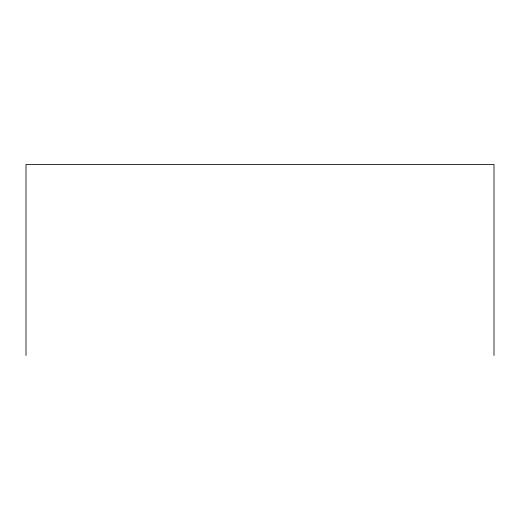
<?xml version="1.0" encoding="UTF-8"?>
<svg xmlns="http://www.w3.org/2000/svg" width="520" height="520" viewBox="0 0 520 520"><rect width="100%" height="100%" fill="white"/><g stroke="black" fill="none" stroke-linecap="round" stroke-linejoin="round"><path stroke-width="0.78" d="M494 355.466L494 164.535L26 164.535L26 355.466"/></g></svg>
